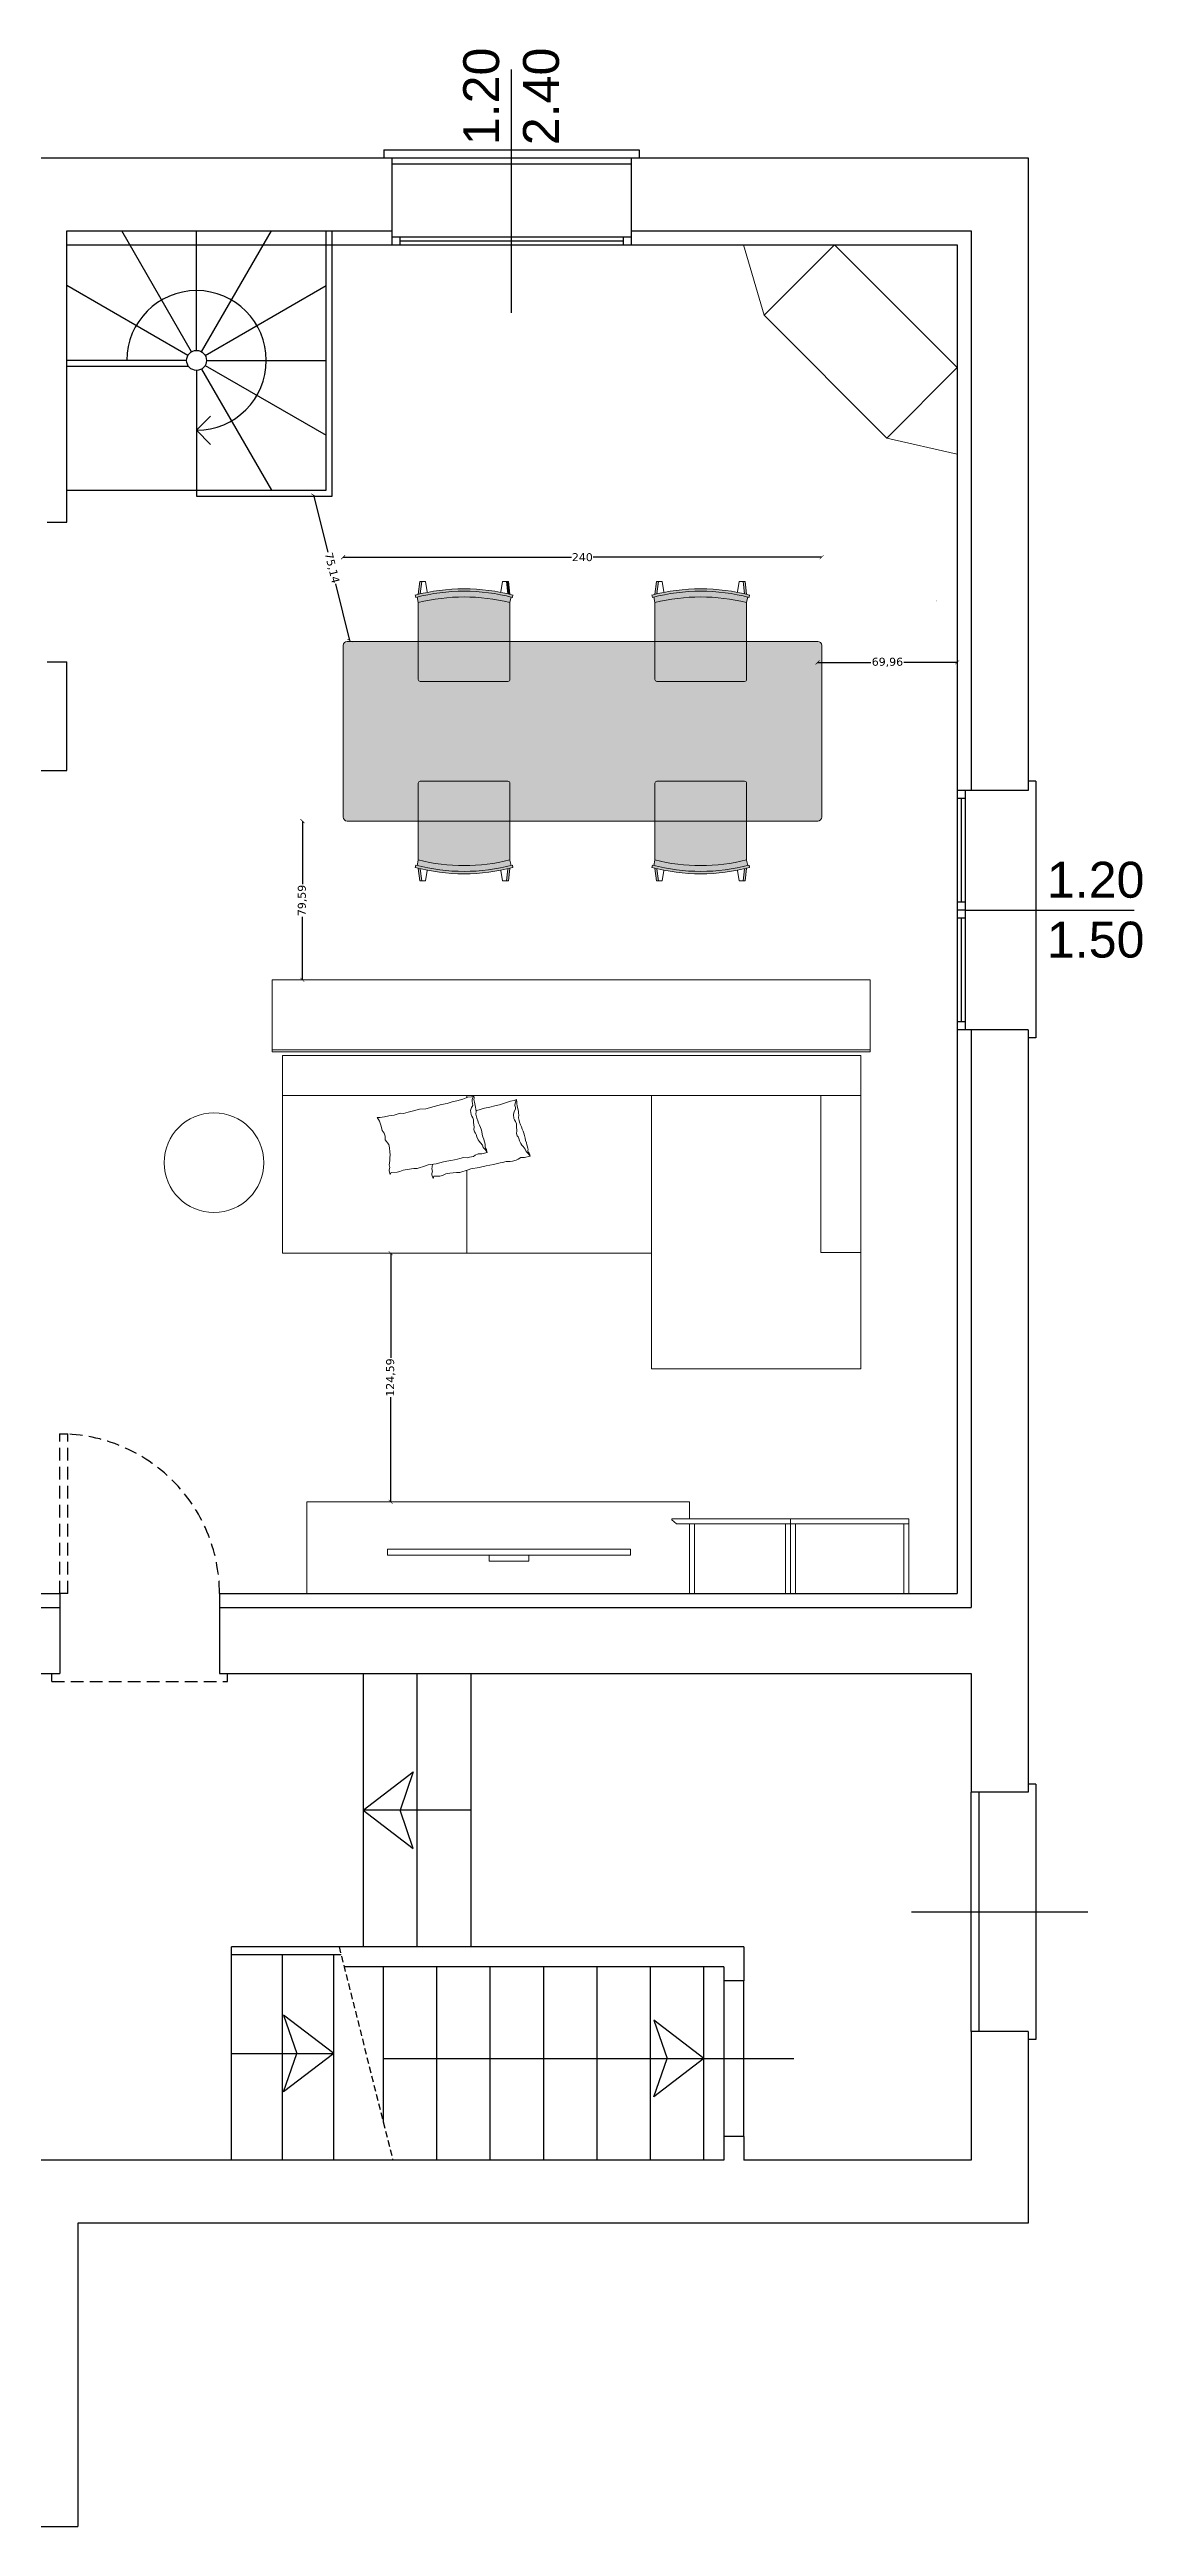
# Model space of a CAD drawing. Header units: centimetres. Extents: x 12341 to 13908, y -2402 to -1040.
# Drawn here: x 13360 to 13908, y -2282 to -1040 of the extents above; entities that cross this region are included whole.
import ezdxf

# ---------------------------------------------------------------- set-up
doc = ezdxf.new("R2010")
doc.units = ezdxf.units.CM
for name, pattern in [('CONTINUA', [0]), ('HIDDEN', [9.525, 6.35, -3.175]), ('NASCOSTA2', [4.7625, 3.175, -1.5875]), ('TRATTEGGIATA2', [9.525, 6.35, -3.175])]:
    doc.linetypes.add(name, pattern=pattern)
for name, color, linetype, lineweight in [('04 ARREDI', 2, 'Continuous', 20), ('Linee-02', 1, 'Continuous', 9), ('Linee-03', 3, 'Continuous', 18), ('Linee-04', 6, 'Continuous', 30), ('Quote', 5, 'Continuous', 5)]:
    doc.layers.add(name, color=color, linetype=linetype, lineweight=lineweight)
for name, color, linetype in [('ARREDO', 1, 'Continuous'), ('PROSP', 1, 'Continuous'), ('prosp1', 1, 'Continuous'), ('RETINI Inox', 253, 'Continuous'), ('RETINO-NOCE-SC', 231, 'Continuous'), ('tratt', 21, 'NASCOSTA2'), ('tratteggio-grigio', 151, 'TRATTEGGIATA2')]:
    doc.layers.add(name, color=color, linetype=linetype)
doc.styles.get("Standard").update_dxf_attribs({"font": 'verdana.ttf'})
doc.styles.add('stile1', font='arial.ttf')
doc.dimstyles.new('1-25', dxfattribs={"dimtxt": 4, "dimasz": 2, "dimexe": 1.25, "dimexo": 0.625, "dimtad": 0, "dimtxsty": 'Standard', "dimblk": 'ARCHTICK', "dimcen": -2, "dimse1": 1, "dimse2": 1, "dimclrt": 5, "dimadec": 0, "dimazin": 0, "dimtfac": 1, "dimtmove": 0, "dimatfit": 2, "dimfxl": 1, "dimarcsym": 0})
doc.dimstyles.new('INTERNE', dxfattribs={"dimtxt": 0.15, "dimasz": 0.25, "dimexe": 0.1, "dimexo": 0.5, "dimgap": 0.05, "dimtad": 0, "dimrnd": 0.01, "dimzin": 0, "dimdsep": 46, "dimtxsty": 'stile1', "dimblk": 'NONE', "dimcen": 0.09, "dimse1": 1, "dimse2": 1, "dimsd1": 1, "dimsd2": 1, "dimclrd": 1, "dimclrt": 1, "dimadec": 0, "dimazin": 0, "dimtfac": 1, "dimtofl": 0, "dimtmove": 0, "dimatfit": 3, "dimldrblk": 'NONE', "dimfxl": 1, "dimtolj": 1, "dimtzin": 0, "dimarcsym": 0})

# ---------------------------------------------------------------- blocks, each defined once
blk = doc.blocks.new('*D279')
at = {"layer": 'Defpoints', "color": 0, "lineweight": 5, "transparency": 16777216}
for p in [(13498.6, -1138.3), (13815.1, -1138.3), (13498.6, -1150.3)]:
    blk.add_point(p, dxfattribs=at)
at = {"layer": 'Quote', "color": 1, "transparency": 16777216, "insert": (13542.7, -1150.3), "char_height": 0.15, "attachment_point": 5, "style": 'stile1'}
blk.add_mtext('\\A1;316.50', dxfattribs=at)
blk = doc.blocks.new('_None')
blk = doc.blocks.new('*D280')
at = {"layer": 'Defpoints', "color": 0, "lineweight": 5, "transparency": 16777216}
for p in [(13804.9, -1138.3), (13815.1, -1138.3), (13815.1, -1814.3)]:
    blk.add_point(p, dxfattribs=at)
at = {"layer": 'Linee-04', "color": 1, "transparency": 16777216, "insert": (13804.9, -1316.7), "char_height": 0.15, "attachment_point": 5, "rotation": 90, "style": 'stile1'}
blk.add_mtext('\\A1;676.00', dxfattribs=at)
blk = doc.blocks.new('*D310')
at = {"layer": 'Defpoints', "color": 0, "lineweight": 5, "transparency": 16777216}
for p in [(13498.6, -1131.3), (13498.6, -1261.3), (13520, -1261.3)]:
    blk.add_point(p, dxfattribs=at)
at = {"layer": 'Quote', "color": 1, "transparency": 16777216, "insert": (13520, -1196.3), "char_height": 0.15, "attachment_point": 5, "rotation": 90, "style": 'stile1'}
blk.add_mtext('\\A1;130.00', dxfattribs=at)
blk = doc.blocks.new('A$C39FF53F9')
at = {"layer": 'Linee-02'}
for p, q in [((2.3, 50), (1.5, 43.7)), ((2.3, 50), (5.2, 50)), ((3.3, 50), (2.5, 43.9)), ((5.2, 50), (6, 44.8)), ((43, 44.8), (43.8, 50)), ((43.8, 50), (46.7, 50)), ((46.5, 43.9), (45.7, 50)), ((47.5, 43.7), (46.7, 50)), ((0, 43.3), (0.3, 42.1)), ((1.5, 39.5), (0.9, 42.3)), ((1.5, 39.5), (1.5, 1)), ((47.5, 39.5), (48.1, 42.3)), ((47.5, 1), (47.5, 39.5)), ((48.7, 42.1), (49, 43.3)), ((2.5, 0), (46.5, 0))]:
    blk.add_line(p, q, dxfattribs=at)
for centre, radius, start, end in [((24.5, -49), 95.4, 75.1254, 104.8746), ((24.5, -49), 94.2, 75.1254, 104.8746), ((24.5, -51.9), 94.2, 75.874, 104.126), ((2.5, 1), 1, 180, 270), ((46.5, 1), 1, 270, 0)]:
    blk.add_arc(centre, radius, start, end, dxfattribs=at)
blk = doc.blocks.new('_ArchTick')
at = {"color": 0, "linetype": 'ByBlock', "const_width": 0.15}
blk.add_lwpolyline([(-0.5, -0.5), (0.5, 0.5)], dxfattribs=at)
blk = doc.blocks.new('*D317')
at = {"layer": 'Defpoints', "color": 0, "lineweight": 5, "transparency": 16777216}
for p in [(13507.1, -1294.9), (13507.1, -1364.7), (13747.1, -1364.7)]:
    blk.add_point(p, dxfattribs=at)
at = {"layer": 'Linee-02', "color": 0, "lineweight": -2, "transparency": 16777216}
for p, q in [((13507.1, -1294.9), (13621.7, -1294.9)), ((13747.1, -1294.9), (13632.6, -1294.9))]:
    blk.add_line(p, q, dxfattribs=at)
at = {"layer": 'Linee-02', "color": 0, "lineweight": -2, "transparency": 16777216, "xscale": 2, "yscale": 2, "zscale": 2, "rotation": 180}
blk.add_blockref('_ArchTick', (13507.1, -1294.9), dxfattribs=at)
at = {"layer": 'Linee-02', "color": 0, "lineweight": -2, "transparency": 16777216, "xscale": 2, "yscale": 2, "zscale": 2}
blk.add_blockref('_ArchTick', (13747.1, -1294.9), dxfattribs=at)
at = {"layer": 'Linee-02', "color": 5, "lineweight": 5, "transparency": 16777216, "insert": (13627.1, -1294.9), "char_height": 4, "attachment_point": 5}
blk.add_mtext('240', dxfattribs=at)
blk = doc.blocks.new('*D274')
at = {"layer": 'Defpoints', "color": 0, "lineweight": 5, "transparency": 16777216}
for p in [(13490.5, -1264.3), (13508.7, -1337.2), (13510.5, -1336.7)]:
    blk.add_point(p, dxfattribs=at)
at = {"layer": 'Linee-02', "color": 0, "lineweight": -2, "transparency": 16777216}
for p, q in [((13492.3, -1263.8), (13499.4, -1292.3)), ((13510.5, -1336.7), (13503.4, -1308.3))]:
    blk.add_line(p, q, dxfattribs=at)
at = {"layer": 'Linee-02', "color": 0, "lineweight": -2, "transparency": 16777216, "xscale": 2, "yscale": 2, "zscale": 2}
for p, rotation in [((13492.3, -1263.8), 104.0211437992011), ((13510.5, -1336.7), 284.0211437992011)]:
    blk.add_blockref('_ArchTick', p, dxfattribs=dict(at, rotation=rotation))
at = {"layer": 'Linee-02', "color": 5, "lineweight": 5, "transparency": 16777216, "insert": (13501.4, -1300.3), "char_height": 4, "attachment_point": 5, "rotation": 284.0211}
blk.add_mtext('75,14', dxfattribs=at)
blk = doc.blocks.new('*D318')
at = {"layer": 'Defpoints', "color": 0, "lineweight": 5, "transparency": 16777216}
for p in [(13745.1, -1339.1), (13815.1, -1339.1), (13815.1, -1347.6)]:
    blk.add_point(p, dxfattribs=at)
at = {"layer": 'Linee-02', "color": 0, "lineweight": -2, "transparency": 16777216}
for p, q in [((13745.1, -1347.6), (13771.8, -1347.6)), ((13815.1, -1347.6), (13788.4, -1347.6))]:
    blk.add_line(p, q, dxfattribs=at)
at = {"layer": 'Linee-02', "color": 0, "lineweight": -2, "transparency": 16777216, "xscale": 2, "yscale": 2, "zscale": 2, "rotation": 180}
blk.add_blockref('_ArchTick', (13745.1, -1347.6), dxfattribs=at)
at = {"layer": 'Linee-02', "color": 0, "lineweight": -2, "transparency": 16777216, "xscale": 2, "yscale": 2, "zscale": 2}
blk.add_blockref('_ArchTick', (13815.1, -1347.6), dxfattribs=at)
at = {"layer": 'Linee-02', "color": 5, "lineweight": 5, "transparency": 16777216, "insert": (13780.1, -1347.6), "char_height": 4, "attachment_point": 5}
blk.add_mtext('69,96', dxfattribs=at)
blk = doc.blocks.new('*D275')
at = {"layer": 'Defpoints', "color": 0, "lineweight": 5, "transparency": 16777216}
for p in [(13531, -1643.7), (13531, -1768.3), (13569.2, -1768.3)]:
    blk.add_point(p, dxfattribs=at)
at = {"layer": 'Linee-02', "color": 0, "lineweight": -2, "transparency": 16777216}
for p, q in [((13531, -1643.7), (13531, -1696.2)), ((13531, -1768.3), (13531, -1715.8))]:
    blk.add_line(p, q, dxfattribs=at)
at = {"layer": 'Linee-02', "color": 0, "lineweight": -2, "transparency": 16777216, "xscale": 2, "yscale": 2, "zscale": 2}
for p, rotation in [((13531, -1643.7), 90), ((13531, -1768.3), 270)]:
    blk.add_blockref('_ArchTick', p, dxfattribs=dict(at, rotation=rotation))
at = {"layer": 'Linee-02', "color": 5, "lineweight": 5, "transparency": 16777216, "insert": (13531, -1706), "char_height": 4, "attachment_point": 5, "rotation": 90}
blk.add_mtext('124,59', dxfattribs=at)
blk = doc.blocks.new('*D319')
at = {"layer": 'Defpoints', "color": 0, "lineweight": 5, "transparency": 16777216}
for p in [(13526.5, -1427.1), (13486.7, -1506.7), (13526.5, -1506.7)]:
    blk.add_point(p, dxfattribs=at)
at = {"layer": 'Linee-02', "color": 0, "lineweight": -2, "transparency": 16777216}
for p, q in [((13486.7, -1427.1), (13486.7, -1458.7)), ((13486.7, -1506.7), (13486.7, -1475.2))]:
    blk.add_line(p, q, dxfattribs=at)
at = {"layer": 'Linee-02', "color": 0, "lineweight": -2, "transparency": 16777216, "xscale": 2, "yscale": 2, "zscale": 2}
for p, rotation in [((13486.7, -1427.1), 90), ((13486.7, -1506.7), 270)]:
    blk.add_blockref('_ArchTick', p, dxfattribs=dict(at, rotation=rotation))
at = {"layer": 'Linee-02', "color": 5, "lineweight": 5, "transparency": 16777216, "insert": (13486.7, -1466.9), "char_height": 4, "attachment_point": 5, "rotation": 90}
blk.add_mtext('79,59', dxfattribs=at)

msp = doc.modelspace()

# ---------------------------------------------------------------- hatches: boundary and pattern name
at = {"layer": 'RETINI Inox', "true_color": 0xc7c8ca}
h = msp.add_hatch(color=9, dxfattribs=at)
h.dxf.hatch_style = 1
h.paths.add_polyline_path([(13747.143, -1339.138, 0.4141812), (13745.143, -1337.138), (13720.643, -1337.138), (13720.643, -1356.119, -0.41421356), (13719.643, -1357.119), (13675.643, -1357.119, -0.41421356), (13674.643, -1356.119), (13674.643, -1337.138), (13650.143, -1337.138), (13650.143, -1356.119, -0.41421356), (13649.143, -1357.119), (13605.143, -1357.119, -0.41421356), (13604.143, -1356.119), (13604.143, -1337.138), (13579.643, -1337.138), (13579.643, -1356.119, -0.41421356), (13578.643, -1357.119), (13534.643, -1357.119, -0.41421356), (13533.643, -1356.119), (13533.643, -1337.138), (13509.143, -1337.138, 0.41421356), (13507.143, -1339.138), (13507.143, -1425.138, 0.41421356), (13509.143, -1427.138), (13533.648, -1427.138), (13533.648, -1408.157, -0.41421356), (13534.648, -1407.157), (13578.648, -1407.157, -0.41421356), (13579.648, -1408.157), (13579.648, -1427.138), (13604.148, -1427.138), (13604.148, -1408.157, -0.41421356), (13605.148, -1407.157), (13649.148, -1407.157, -0.41421356), (13650.148, -1408.157), (13650.148, -1427.138), (13674.648, -1427.138), (13674.648, -1408.157, -0.41421356), (13675.648, -1407.157), (13719.648, -1407.157, -0.41421356), (13720.648, -1408.157), (13720.648, -1427.138), (13745.148, -1427.138, 0.41424593), (13747.148, -1425.138)])
h.paths.add_polyline_path([(13579.643, -1337.138), (13533.643, -1337.138), (13533.643, -1356.119, 0.41421356), (13534.643, -1357.119), (13578.643, -1357.119, 0.41421356), (13579.643, -1356.119)], flags=17)
h.paths.add_polyline_path([(13650.143, -1337.138), (13604.143, -1337.138), (13604.143, -1356.119, 0.41421356), (13605.143, -1357.119), (13649.143, -1357.119, 0.41421356), (13650.143, -1356.119)], flags=17)
h.paths.add_polyline_path([(13720.643, -1337.138), (13674.643, -1337.138), (13674.643, -1356.119, 0.41421356), (13675.643, -1357.119), (13719.643, -1357.119, 0.41421356), (13720.643, -1356.119)], flags=17)
h.paths.add_polyline_path([(13720.648, -1408.157, 0.41421356), (13719.648, -1407.157), (13675.648, -1407.157, 0.41421356), (13674.648, -1408.157), (13674.648, -1427.138), (13720.648, -1427.138)], flags=17)
h.paths.add_polyline_path([(13650.148, -1408.157, 0.41421356), (13649.148, -1407.157), (13605.148, -1407.157, 0.41421356), (13604.148, -1408.157), (13604.148, -1427.138), (13650.148, -1427.138)], flags=17)
h.paths.add_polyline_path([(13579.648, -1408.157, 0.41421356), (13578.648, -1407.157), (13534.648, -1407.157, 0.41421356), (13533.648, -1408.157), (13533.648, -1427.138), (13579.648, -1427.138)], flags=17)
at = {"layer": 'RETINO-NOCE-SC', "lineweight": 5, "true_color": 0x939598}
h = msp.add_hatch(color=252, dxfattribs=at)
h.paths.add_polyline_path([(13546.608, -1307.119), (13545.6, -1307.119), (13544.8, -1313.449, -0.00280256), (13545.84, -1313.197)])
edge = h.paths.add_edge_path()
edge.add_arc((13567.8, -1406.077), 95.441, 75.125441, 104.874559)
edge = h.paths.add_edge_path()
edge.add_arc((13567.8, -1406.077), 94.241, 75.125441, 104.874559)
edge = h.paths.add_edge_path()
edge.add_line((13544.8, -1313.449), (13545.6, -1307.119))
edge = h.paths.add_edge_path()
edge.add_line((13548.5, -1307.119), (13545.6, -1307.119))
edge = h.paths.add_edge_path()
edge.add_line((13545.84, -1313.197), (13546.608, -1307.119))
for points in [[(13543.3, -1313.835), (13543.608, -1314.994, -0.130539), (13591.992, -1314.994), (13592.3, -1313.835, 0.130539)], [(13590, -1307.119), (13588.992, -1307.119), (13589.76, -1313.197, -0.00280256), (13590.8, -1313.449)]]:
    msp.add_hatch(color=252, dxfattribs=at).paths.add_polyline_path(points)
at = {"layer": 'RETINO-NOCE-SC', "lineweight": 5, "true_color": 0x0c3f64}
for points in [[(13544.213, -1314.836), (13544.8, -1317.654, -0.12390115), (13590.8, -1317.654), (13591.386, -1314.836, 0.12716291)], [(13590.8, -1317.654, 0.12390115), (13544.8, -1317.654), (13544.8, -1337.138), (13590.8, -1337.138)]]:
    msp.add_hatch(color=148, dxfattribs=at).paths.add_polyline_path(points)
at = {"layer": 'RETINO-NOCE-SC', "lineweight": 5, "true_color": 0x939598}
h = msp.add_hatch(color=252, dxfattribs=at)
h.paths.add_polyline_path([(13665.295, -1307.119), (13664.287, -1307.119), (13663.487, -1313.449, -0.00280256), (13664.527, -1313.197)])
h.paths.add_polyline_path([(13710.679, -1314.994), (13710.987, -1313.835, 0.130539), (13661.987, -1313.835), (13662.295, -1314.994, -0.130539)])
h.paths.add_polyline_path([(13708.687, -1307.119), (13707.679, -1307.119), (13708.447, -1313.197, -0.00280256), (13709.487, -1313.449)])
at = {"layer": 'RETINO-NOCE-SC', "lineweight": 5, "true_color": 0x0c3f64}
h = msp.add_hatch(color=148, dxfattribs=at)
h.paths.add_polyline_path([(13662.901, -1314.836), (13663.487, -1317.654, -0.12390115), (13709.487, -1317.654), (13710.074, -1314.836, 0.12716291)])
h.paths.add_polyline_path([(13709.487, -1317.654, 0.12390115), (13663.487, -1317.654), (13663.487, -1337.138), (13709.487, -1337.138)])
h = msp.add_hatch(color=148, dxfattribs=at)
h.paths.add_polyline_path([(13591.386, -1449.44), (13590.8, -1446.622, -0.12390115), (13544.8, -1446.622), (13544.213, -1449.44, 0.12716291)])
h.paths.add_polyline_path([(13590.8, -1427.138), (13544.8, -1427.138), (13544.8, -1446.622, 0.12390115), (13590.8, -1446.622)])
h = msp.add_hatch(color=148, dxfattribs=at)
h.paths.add_polyline_path([(13710.074, -1449.44), (13709.487, -1446.622, -0.12390115), (13663.487, -1446.622), (13662.901, -1449.44, 0.12716291)])
h.paths.add_polyline_path([(13709.487, -1427.138), (13663.487, -1427.138), (13663.487, -1446.622, 0.12390115), (13709.487, -1446.622)])
at = {"layer": 'RETINO-NOCE-SC', "lineweight": 5, "true_color": 0x939598}
h = msp.add_hatch(color=252, dxfattribs=at)
h.paths.add_polyline_path([(13545.84, -1451.079, -0.00280256), (13544.8, -1450.827), (13545.6, -1457.157), (13546.608, -1457.157)])
h.paths.add_polyline_path([(13543.608, -1449.281), (13543.3, -1450.441, 0.130539), (13592.3, -1450.441), (13591.992, -1449.281, -0.130539)])
h.paths.add_polyline_path([(13590.8, -1450.827, -0.00280256), (13589.76, -1451.079), (13588.992, -1457.157), (13590, -1457.157)])
h = msp.add_hatch(color=252, dxfattribs=at)
h.paths.add_polyline_path([(13664.527, -1451.079, -0.00280256), (13663.487, -1450.827), (13664.287, -1457.157), (13665.295, -1457.157)])
h.paths.add_polyline_path([(13662.295, -1449.281), (13661.987, -1450.441, 0.130539), (13710.987, -1450.441), (13710.679, -1449.281, -0.130539)])
h.paths.add_polyline_path([(13709.487, -1450.827, -0.00280256), (13708.447, -1451.079), (13707.679, -1457.157), (13708.687, -1457.157)])

# ---------------------------------------------------------------- linework, layer by layer
at = {"layer": '04 ARREDI', "lineweight": 5}
for p, q in [((13529.332, -1795.057), (13529.332, -1792.057)), ((13529.332, -1792.057), (13651.332, -1792.057)), ((13651.332, -1795.057), (13529.332, -1795.057)), ((13600.332, -1795.057), (13580.332, -1795.057)), ((13580.332, -1795.057), (13580.332, -1798.057)), ((13600.332, -1798.057), (13580.332, -1798.057)), ((13590.332, -1795.057), (13600.332, -1795.057)), ((13600.332, -1798.057), (13600.332, -1795.057)), ((13651.332, -1792.057), (13651.332, -1795.057))]:
    msp.add_line(p, q, dxfattribs=at)
at = {"layer": 'ARREDO', "lineweight": 5}
for p, q in [((13476.713, -1544.694), (13476.713, -1564.694)), ((13476.713, -1564.694), (13766.713, -1564.694)), ((13569.213, -1565.673), (13569.213, -1564.694)), ((13661.713, -1643.694), (13661.713, -1564.694)), ((13746.713, -1643.293), (13746.713, -1564.694)), ((13766.713, -1564.694), (13766.713, -1643.293)), ((13569.213, -1643.694), (13569.213, -1602.068)), ((13476.713, -1643.694), (13569.213, -1643.694)), ((13766.713, -1643.293), (13746.713, -1643.293))]:
    msp.add_line(p, q, dxfattribs=at)
at = {"layer": 'Linee-02'}
for p, q in [((13507.143, -1339.138), (13507.143, -1425.138)), ((13745.143, -1337.138), (13509.143, -1337.138)), ((13604.143, -1337.138), (13509.143, -1337.138)), ((13747.143, -1339.138), (13747.148, -1425.138)), ((13509.148, -1427.138), (13745.148, -1427.138)), ((13476.713, -1643.694), (13476.713, -1544.694)), ((13481.483, -1542.726), (13771.483, -1542.726)), ((13766.713, -1544.694), (13766.713, -1701.694)), ((13661.713, -1643.694), (13476.713, -1643.694)), ((13661.713, -1701.694), (13661.713, -1643.694)), ((13766.713, -1701.694), (13661.713, -1701.694))]:
    msp.add_line(p, q, dxfattribs=at)
at = {"layer": 'Linee-02', "lineweight": 5}
for p, q in [((13771.483, -1506.726), (13471.483, -1506.726)), ((13471.483, -1506.726), (13471.483, -1541.726)), ((13771.483, -1541.726), (13771.483, -1506.726)), ((13471.483, -1542.726), (13471.483, -1541.726)), ((13471.483, -1541.726), (13771.483, -1541.726)), ((13571.483, -1542.726), (13471.483, -1542.726)), ((13766.713, -1544.694), (13476.713, -1544.694)), ((13771.483, -1542.726), (13571.483, -1542.726)), ((13771.483, -1541.726), (13771.483, -1542.726)), ((13488.888, -1768.285), (13680.888, -1768.285)), ((13488.888, -1768.285), (13488.888, -1776.785)), ((13680.888, -1768.285), (13680.888, -1776.785)), ((13488.888, -1779.285), (13488.888, -1776.785)), ((13488.888, -1779.285), (13488.888, -1814.285)), ((13488.888, -1779.285), (13488.888, -1814.285)), ((13680.888, -1776.785), (13671.918, -1776.785)), ((13671.918, -1776.785), (13671.918, -1777.285)), ((13671.918, -1776.785), (13671.918, -1777.285)), ((13731.418, -1776.785), (13671.918, -1776.785)), ((13671.918, -1776.785), (13671.918, -1777.27)), ((13674.318, -1779.285), (13671.918, -1777.285)), ((13674.318, -1779.285), (13680.888, -1779.285)), ((13731.418, -1776.785), (13680.888, -1776.785)), ((13731.418, -1779.285), (13680.888, -1779.285)), ((13680.888, -1814.285), (13680.888, -1779.285)), ((13680.888, -1779.285), (13680.888, -1814.285)), ((13728.918, -1779.285), (13683.388, -1779.285)), ((13683.418, -1814.285), (13683.418, -1779.285)), ((13728.918, -1779.285), (13728.918, -1814.285)), ((13731.418, -1814.285), (13731.418, -1776.785)), ((13781.948, -1776.785), (13731.418, -1776.785)), ((13731.418, -1779.285), (13731.418, -1776.785)), ((13731.418, -1776.785), (13790.918, -1776.785)), ((13731.418, -1814.285), (13731.418, -1779.285)), ((13790.918, -1779.285), (13731.418, -1779.285)), ((13731.418, -1779.285), (13731.418, -1814.285)), ((13779.448, -1779.285), (13733.918, -1779.285)), ((13733.948, -1814.285), (13733.948, -1779.285)), ((13788.418, -1779.285), (13788.418, -1814.285)), ((13790.918, -1814.285), (13790.918, -1776.785)), ((13790.918, -1814.285), (13790.918, -1779.285)), ((13680.888, -1814.285), (13488.888, -1814.285)), ((13680.888, -1814.285), (13731.418, -1814.285)), ((13731.418, -1814.285), (13790.918, -1814.285))]:
    msp.add_line(p, q, dxfattribs=at)
msp.add_lwpolyline([(13718.234, -1173.641), (13779.752, -1235.159), (13815.108, -1199.804), (13753.589, -1138.285), (13718.234, -1173.641)], dxfattribs=at)
at = {"layer": 'Linee-02'}
for points in [[(13572.687, -1564.694), (13572.24, -1565.622), (13571.925, -1566.604), (13571.824, -1567.718), (13572.067, -1568.751), (13572.097, -1569.652), (13571.438, -1570.716), (13571.073, -1572.255), (13571.346, -1574.189), (13571.72, -1575.009), (13572.095, -1575.83), (13572.593, -1576.939), (13572.593, -1578.219), (13572.855, -1580.453), (13572.668, -1581.739), (13572.972, -1582.871), (13573.524, -1583.456), (13573.824, -1584.251), (13574.101, -1585.428), (13574.859, -1586.806), (13575.406, -1587.586), (13575.953, -1588.366), (13576.966, -1589.581), (13577.422, -1590.745), (13578.607, -1591.92), (13579.448, -1593.175), (13576.691, -1593.824), (13574.888, -1593.885), (13573.418, -1594.594), (13572.465, -1595.181), (13570.57, -1595.627), (13569.536, -1595.87), (13567.519, -1595.8), (13565.624, -1596.245), (13564.418, -1596.529), (13563.04, -1596.853), (13561.145, -1597.299), (13559.209, -1597.573), (13557.486, -1597.978), (13553.868, -1598.829), (13549.824, -1599.417), (13548.486, -1599.913), (13544.26, -1601.271), (13542.628, -1601.291), (13539.274, -1601.717), (13537.166, -1602.031), (13535.524, -1602.781), (13534.146, -1603.105), (13531.267, -1603.237), (13530.781, -1604.26), (13530.163, -1602.407), (13530.214, -1601.85), (13530.488, -1600.695), (13530.204, -1599.49), (13530.346, -1598.549), (13530.539, -1597.05), (13530.469, -1595.976), (13530.662, -1594.478), (13530.47, -1592.888), (13530.369, -1590.913), (13529.964, -1589.192), (13528.15, -1586.893), (13528.262, -1585.05), (13527.726, -1583.541), (13526.672, -1582.154), (13526.186, -1580.088), (13525.406, -1577.547), (13524.859, -1576.767), (13524.231, -1575.643), (13525.691, -1575.663), (13526.765, -1575.592), (13527.799, -1575.349), (13530.038, -1574.822), (13532.704, -1574.559), (13534.214, -1574.022), (13535.896, -1573.444), (13537.396, -1573.636), (13539.808, -1573.069), (13542.352, -1572.289), (13545.453, -1571.56), (13548.676, -1571.346), (13552.771, -1570.202), (13556.521, -1569.138), (13559.318, -1568.662), (13561.862, -1567.882), (13564.101, -1567.355), (13567.162, -1566.453), (13569.666, -1565.501), (13571.429, -1565.268), (13572.687, -1564.694)], [(13594.114, -1566.623), (13593.667, -1567.552), (13593.352, -1568.534), (13593.251, -1569.648), (13593.494, -1570.681), (13593.524, -1571.582), (13592.865, -1572.645), (13592.5, -1574.185), (13592.773, -1576.119), (13593.147, -1576.939), (13593.522, -1577.759), (13594.021, -1578.869), (13594.02, -1580.148), (13594.282, -1582.382), (13594.095, -1583.668), (13594.399, -1584.801), (13594.951, -1585.386), (13595.251, -1586.181), (13595.528, -1587.358), (13596.286, -1588.736), (13596.833, -1589.516), (13597.38, -1590.295), (13598.393, -1591.51), (13598.849, -1592.675), (13600.034, -1593.849), (13600.875, -1595.105), (13598.119, -1595.753), (13596.315, -1595.814), (13594.845, -1596.523), (13593.892, -1597.111), (13591.997, -1597.557), (13590.963, -1597.8), (13588.947, -1597.729), (13587.051, -1598.175), (13585.845, -1598.459), (13584.467, -1598.783), (13582.572, -1599.229), (13580.636, -1599.502), (13578.913, -1599.908), (13575.295, -1600.759), (13571.251, -1601.346), (13569.913, -1601.843), (13565.687, -1603.2), (13564.056, -1603.221), (13560.701, -1603.646), (13558.593, -1603.961), (13556.951, -1604.71), (13555.573, -1605.034), (13552.695, -1605.166), (13552.208, -1606.189), (13551.59, -1604.336), (13551.641, -1603.779), (13551.915, -1602.625), (13551.631, -1601.42), (13551.774, -1600.478), (13551.95, -1599.108)], [(13579.448, -1593.175), (13579.107, -1591.993), (13579.033, -1591.68), (13578.557, -1591.064), (13578.366, -1590.249), (13578.436, -1589.703), (13578.395, -1589.249), (13578.126, -1588.386), (13577.842, -1587.46), (13577.684, -1586.505), (13577.215, -1585.357), (13576.935, -1584.166), (13576.61, -1582.786), (13576.315, -1581.532), (13575.968, -1580.621), (13575.452, -1579.551), (13575.076, -1578.515), (13574.67, -1577.353), (13574.172, -1576.08), (13573.995, -1575.328), (13573.733, -1573.933), (13573.829, -1572.653), (13573.641, -1571.572), (13573.594, -1570.525), (13573.004, -1568.016), (13572.757, -1566.685), (13572.875, -1566.061), (13572.687, -1564.694)], [(13573.76, -1572.254), (13574.198, -1572.131), (13577.948, -1571.067), (13580.745, -1570.591), (13583.289, -1569.811), (13585.529, -1569.284), (13588.589, -1568.383), (13591.093, -1567.43), (13592.856, -1567.197), (13594.114, -1566.623)], [(13600.875, -1595.105), (13600.534, -1593.923), (13600.46, -1593.609), (13599.984, -1592.993), (13599.793, -1592.178), (13599.863, -1591.632), (13599.822, -1591.178), (13599.553, -1590.315), (13599.269, -1589.389), (13599.111, -1588.434), (13598.642, -1587.287), (13598.362, -1586.095), (13598.037, -1584.716), (13597.742, -1583.462), (13597.395, -1582.551), (13596.879, -1581.481), (13596.503, -1580.444), (13596.097, -1579.282), (13595.599, -1578.01), (13595.422, -1577.257), (13595.16, -1575.863), (13595.256, -1574.583), (13595.068, -1573.502), (13595.021, -1572.454), (13594.431, -1569.946), (13594.184, -1568.614), (13594.302, -1567.991), (13594.114, -1566.623)]]:
    msp.add_lwpolyline(points, dxfattribs=at)
at = {"layer": 'Linee-02', "lineweight": 5}
msp.add_circle((13442.344, -1598.331), 25, dxfattribs=at)
at = {"layer": 'Linee-02'}
for centre, start, end in [((13509.143, -1339.138), 90, 180), ((13745.143, -1339.138), 0, 90), ((13509.143, -1425.138), 180, 270), ((13745.148, -1425.138), 270, 0)]:
    msp.add_arc(centre, 2, start, end, dxfattribs=at)
at = {"layer": 'Linee-03'}
for p, q in [((13815.108, -1138.285), (13707.863, -1138.285)), ((13718.234, -1173.641), (13707.863, -1138.285)), ((13815.108, -1138.285), (13815.108, -1243.198)), ((13779.752, -1235.159), (13815.108, -1243.198))]:
    msp.add_line(p, q, dxfattribs=at)
at = {"layer": 'Linee-04'}
for p, q in [((13248.608, -1094.785), (13531.608, -1094.785)), ((13531.608, -1094.785), (13531.608, -1138.285)), ((13651.608, -1094.785), (13850.618, -1094.785)), ((13651.608, -1094.785), (13651.608, -1138.285)), ((13850.618, -1094.785), (13850.618, -1411.785)), ((13368.608, -1268.785), (13368.608, -1131.285)), ((13368.608, -1131.285), (13531.608, -1131.285)), ((13368.608, -1138.285), (13531.608, -1138.285)), ((13651.608, -1131.285), (13822.108, -1131.285)), ((13651.608, -1138.285), (13815.108, -1138.285)), ((13815.108, -1138.285), (13815.108, -1411.785)), ((13822.108, -1131.285), (13822.108, -1411.785)), ((13358.608, -1277.285), (13368.608, -1277.285)), ((13368.608, -1277.285), (13368.608, -1268.785)), ((13358.608, -1347.285), (13368.608, -1347.285)), ((13368.608, -1355.785), (13368.608, -1347.285)), ((13368.608, -1401.785), (13368.608, -1355.785)), ((13107.108, -1401.785), (13368.608, -1401.785)), ((13850.618, -1411.785), (13815.108, -1411.785)), ((13815.108, -1531.785), (13815.108, -1814.285)), ((13850.618, -1531.785), (13815.108, -1531.785)), ((13822.108, -1531.785), (13822.108, -1821.285)), ((13850.618, -1531.785), (13850.618, -1913.785)), ((13312.108, -1814.285), (13365.108, -1814.285)), ((13312.108, -1821.285), (13365.108, -1821.285)), ((13365.108, -1814.285), (13365.108, -1854.285)), ((13445.108, -1814.285), (13815.108, -1814.285)), ((13445.108, -1814.285), (13445.108, -1854.285)), ((13445.108, -1821.285), (13822.108, -1821.285)), ((13343.108, -1854.285), (13365.108, -1854.285)), ((13445.108, -1854.285), (13822.108, -1854.285)), ((13822.108, -1854.285), (13822.108, -1913.785)), ((13850.618, -1913.785), (13822.108, -1913.785)), ((13708.108, -1991.285), (13505.108, -1991.285)), ((13708.108, -1991.285), (13708.108, -2008.285)), ((13698.108, -2001.285), (13507.631, -2001.285)), ((13698.108, -2001.285), (13698.108, -2008.285)), ((13708.108, -2008.285), (13698.108, -2008.285)), ((13822.108, -2033.785), (13822.108, -2098.285)), ((13850.618, -2033.785), (13822.108, -2033.785)), ((13850.618, -2033.785), (13850.618, -2129.785)), ((13698.108, -2086.285), (13698.108, -2098.285)), ((13708.108, -2086.285), (13698.108, -2086.285)), ((13708.108, -2086.285), (13708.108, -2098.285)), ((13698.108, -2098.285), (13343.108, -2098.285)), ((13822.108, -2098.285), (13708.108, -2098.285)), ((13374.108, -2129.785), (13374.108, -2281.785)), ((13850.618, -2129.785), (13374.108, -2129.785)), ((13184.108, -2281.785), (13374.108, -2281.785))]:
    msp.add_line(p, q, dxfattribs=at)
at = {"layer": 'PROSP'}
for p, q in [((13527.608, -1090.785), (13655.608, -1090.785)), ((13527.608, -1090.785), (13527.608, -1094.785)), ((13655.608, -1090.785), (13655.608, -1094.785)), ((13531.608, -1094.785), (13651.608, -1094.785)), ((13531.608, -1094.785), (13651.608, -1094.785)), ((13531.608, -1097.785), (13651.608, -1097.785)), ((13431.108, -1191.955), (13396.08, -1131.285)), ((13433.608, -1191.285), (13433.608, -1131.285)), ((13436.108, -1191.955), (13471.135, -1131.285)), ((13498.608, -1261.285), (13498.608, -1131.285)), ((13501.608, -1264.285), (13501.608, -1131.285)), ((13531.608, -1134.285), (13651.608, -1134.285)), ((13531.608, -1138.285), (13651.608, -1138.285)), ((13535.608, -1134.285), (13535.608, -1138.285)), ((13535.608, -1136.285), (13647.608, -1136.285)), ((13647.608, -1134.285), (13647.608, -1138.285)), ((13429.278, -1193.785), (13368.608, -1158.758)), ((13437.938, -1193.785), (13498.608, -1158.758)), ((13428.608, -1196.285), (13368.608, -1196.285)), ((13429.608, -1199.285), (13368.608, -1199.285)), ((13433.608, -1201.285), (13433.608, -1264.285)), ((13436.108, -1200.616), (13471.135, -1261.285)), ((13437.938, -1198.785), (13498.608, -1233.813)), ((13438.608, -1196.285), (13498.608, -1196.285)), ((13433.608, -1231.285), (13440.679, -1224.214)), ((13433.608, -1231.285), (13440.679, -1238.357)), ((13368.608, -1261.285), (13498.608, -1261.285)), ((13433.608, -1264.285), (13501.608, -1264.285)), ((13815.108, -1411.785), (13815.108, -1531.785)), ((13819.108, -1411.785), (13819.108, -1531.785)), ((13854.618, -1407.085), (13850.618, -1407.085)), ((13854.618, -1407.085), (13854.618, -1535.785)), ((13819.108, -1415.785), (13815.108, -1415.785)), ((13817.108, -1415.785), (13817.108, -1467.785)), ((13819.108, -1467.785), (13815.108, -1467.785)), ((13819.108, -1471.785), (13815.108, -1471.785)), ((13819.108, -1475.785), (13815.108, -1475.785)), ((13817.108, -1475.785), (13817.108, -1527.785)), ((13819.108, -1527.785), (13815.108, -1527.785)), ((13854.618, -1535.785), (13850.618, -1535.785))]:
    msp.add_line(p, q, dxfattribs=at)
msp.add_circle((13433.608, -1196.285), 5, dxfattribs=at)
msp.add_arc((13433.608, -1196.285), 35, 270, 180, dxfattribs=at)
at = {"layer": 'prosp1', "linetype": 'CONTINUA', "ltscale": 2}
for p, q in [((13591.608, -1172.441), (13591.608, -1050.493)), ((13819.108, -1471.785), (13903.782, -1471.785)), ((13517.108, -1854.285), (13517.108, -1991.285)), ((13544.108, -1854.285), (13544.108, -1991.285)), ((13571.108, -1854.285), (13571.108, -1991.285)), ((13517.108, -1922.785), (13542.291, -1903.597)), ((13542.291, -1903.597), (13535.649, -1922.785)), ((13854.618, -1909.785), (13850.618, -1909.785)), ((13854.618, -1909.785), (13854.618, -2037.785)), ((13571.108, -1922.785), (13517.108, -1922.785)), ((13517.108, -1922.785), (13542.291, -1941.974)), ((13542.291, -1941.974), (13535.649, -1922.785)), ((13822.108, -2033.785), (13822.108, -1913.785)), ((13826.108, -2033.785), (13826.108, -1913.785)), ((13792.108, -1973.785), (13880.618, -1973.785)), ((13451.108, -2098.285), (13451.108, -1991.285)), ((13505.108, -1991.285), (13451.108, -1991.285)), ((13506.117, -1995.285), (13451.108, -1995.285)), ((13476.758, -2098.285), (13476.758, -1995.285)), ((13502.408, -2098.285), (13502.408, -1995.285)), ((13527.308, -2079.263), (13527.308, -2001.285)), ((13554.108, -2098.285), (13554.108, -2001.285)), ((13580.908, -2098.285), (13580.908, -2001.285)), ((13607.708, -2098.285), (13607.708, -2001.285)), ((13634.508, -2098.285), (13634.508, -2001.285)), ((13661.308, -2098.285), (13661.308, -2001.285)), ((13688.108, -2098.285), (13688.108, -2001.285)), ((13698.108, -2008.285), (13698.108, -2086.285)), ((13708.108, -2086.285), (13708.108, -2008.285)), ((13502.408, -2044.785), (13477.224, -2025.597)), ((13477.224, -2025.597), (13483.867, -2044.785)), ((13688.108, -2047.285), (13662.924, -2028.097)), ((13662.924, -2028.097), (13669.567, -2047.285)), ((13451.108, -2044.785), (13502.408, -2044.785)), ((13502.408, -2044.785), (13477.224, -2063.974)), ((13477.224, -2063.974), (13483.867, -2044.785)), ((13527.308, -2047.285), (13733.108, -2047.285)), ((13688.108, -2047.285), (13662.924, -2066.474)), ((13662.924, -2066.474), (13669.567, -2047.285)), ((13854.618, -2037.785), (13850.618, -2037.785))]:
    msp.add_line(p, q, dxfattribs=at)
at = {"layer": 'tratt'}
msp.add_line((13505.108, -1991.285), (13532.108, -2098.285), dxfattribs=at)
at = {"layer": 'tratteggio-grigio', "linetype": 'HIDDEN'}
for p, q in [((13365.108, -1814.285), (13365.108, -1734.285)), ((13365.108, -1734.285), (13369.108, -1734.285)), ((13369.108, -1814.285), (13369.108, -1734.285)), ((13369.108, -1814.285), (13365.108, -1814.285)), ((13361.108, -1858.285), (13361.108, -1854.285)), ((13361.108, -1858.285), (13449.108, -1858.285)), ((13449.108, -1858.285), (13449.108, -1854.285))]:
    msp.add_line(p, q, dxfattribs=at)
msp.add_arc((13365.108, -1814.285), 80, 0, 90, dxfattribs=at)

# ---------------------------------------------------------------- block references
at = {"layer": 'Linee-02', "xscale": -1}
msp.add_blockref('A$C39FF53F9', (13592.3, -1357.119), dxfattribs=at)
msp.add_blockref('A$C39FF53F9', (13592.3, -1357.119), dxfattribs=at)
at = {"layer": 'Linee-02'}
msp.add_blockref('A$C39FF53F9', (13661.987, -1357.119), dxfattribs=at)
msp.add_blockref('A$C39FF53F9', (13661.987, -1357.119), dxfattribs=at)
at = {"layer": 'Linee-02', "rotation": 180}
msp.add_blockref('A$C39FF53F9', (13592.3, -1407.157), dxfattribs=at)
msp.add_blockref('A$C39FF53F9', (13592.3, -1407.157), dxfattribs=at)
at = {"layer": 'Linee-02', "xscale": -1, "rotation": 180}
msp.add_blockref('A$C39FF53F9', (13661.987, -1407.157), dxfattribs=at)
msp.add_blockref('A$C39FF53F9', (13661.987, -1407.157), dxfattribs=at)

# ---------------------------------------------------------------- texts
at = {"layer": 'Quote', "insert": (13567.355, -1088.433), "char_height": 18, "width": 46.3, "attachment_point": 1, "rotation": 90}
msp.add_mtext('{\\fArial|b0|i0|c0|p34;1.20\\P2.40}', dxfattribs=at)
at = {"layer": 'Quote', "insert": (13860.087, -1447.533), "char_height": 18, "width": 46.3, "attachment_point": 1}
msp.add_mtext('{\\fArial|b0|i0|c0|p34;1.20\\P1.50}', dxfattribs=at)

# ---------------------------------------------------------------- dimensions: what is measured, and where the dimension line sits
at = {"layer": 'Linee-02', "lineweight": 5}
for p1, p2, distance, picture, middle in [((13490.499, -1264.285), (13508.704, -1337.187), 1.856, '*D274', (13501.402, -1300.287)), ((13745.1435, -1339.1379), (13815.1077, -1339.1379), -8.4663, '*D318', (13780.1256, -1347.6043))]:
    dim = msp.add_aligned_dim(p1=p1, p2=p2, distance=distance, dimstyle='1-25', override={"dimtfillclr": 5}, dxfattribs=at)
    dim.commit()
    dim.dimension.update_dxf_attribs({"geometry": picture, "text_midpoint": middle})
dim = msp.add_linear_dim(base=(13507.143, -1294.922), p1=(13747.145, -1364.698), p2=(13507.143, -1364.698), dimstyle='1-25', override={"dimtfillclr": 5}, dxfattribs=at)
dim.commit()
dim.dimension.update_dxf_attribs({"geometry": '*D317', "text_midpoint": (13627.144, -1294.922)})
for base, p1, p2, picture, middle in [((13486.75, -1506.726), (13526.505, -1427.138), (13526.505, -1506.726), '*D319', (13486.75, -1466.932)), ((13530.965, -1768.285), (13530.965, -1643.694), (13569.213, -1768.285), '*D275', (13530.965, -1705.99))]:
    dim = msp.add_linear_dim(base=base, p1=p1, p2=p2, angle=90, dimstyle='1-25', override={"dimtfillclr": 5}, dxfattribs=at)
    dim.commit()
    dim.dimension.update_dxf_attribs({"geometry": picture, "text_midpoint": middle})
at = {"layer": 'Linee-04'}
dim = msp.add_linear_dim(base=(13804.892, -1138.285), p1=(13815.108, -1814.285), p2=(13815.108, -1138.285), angle=90, dimstyle='INTERNE', dxfattribs=at)
dim.commit()
dim.dimension.update_dxf_attribs({"geometry": '*D280', "text_midpoint": (13804.892, -1316.743), "dimtype": 161})
at = {"layer": 'Quote'}
dim = msp.add_aligned_dim(p1=(13498.608, -1131.285), p2=(13498.608, -1261.285), distance=21.394, dimstyle='INTERNE', dxfattribs=at)
dim.commit()
dim.dimension.update_dxf_attribs({"geometry": '*D310', "text_midpoint": (13520.001, -1196.285)})
dim = msp.add_linear_dim(base=(13498.608, -1150.277), p1=(13815.108, -1138.285), p2=(13498.608, -1138.285), angle=180, dimstyle='INTERNE', dxfattribs=at)
dim.commit()
dim.dimension.update_dxf_attribs({"geometry": '*D279', "text_midpoint": (13542.743, -1150.277), "dimtype": 161})

doc.saveas('drawing.dxf')
